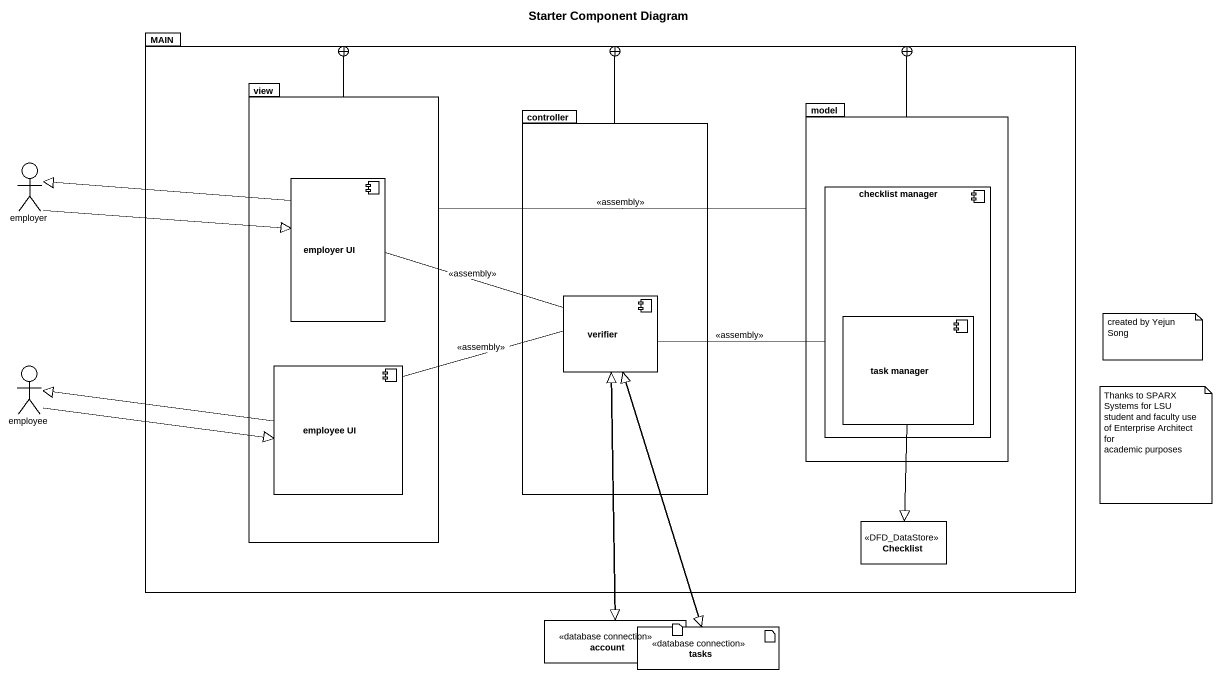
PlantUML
@startuml
title Starter Component Diagram
allowmixing
hide circle
hide empty members
package MAIN {
  package view {
    component "employer UI" as employer_UI
    component "employee UI" as employee_UI
  }
  package controller {
    component verifier
  }
  package model {
    component "checklist manager" as checklist_manager {
      component "task manager" as task_manager
    }
  }
  class Checklist <<DFD_DataStore>>
}
actor employer
actor employee
artifact account <<database connection>>
artifact tasks <<database connection>>
view -right-+ MAIN
controller --+ MAIN
model -left-+ MAIN
model -left- view : <<assembly>>
employer -right-|> employer_UI
employer_UI -left-|> employer
checklist_manager -left- verifier : <<assembly>>
verifier -left- employer_UI : <<assembly>>
verifier -left- employee_UI : <<assembly>>
verifier --|> account
verifier --|> tasks
task_manager --|> Checklist
employee -right-|> employee_UI
employee_UI -left-|> employee
account -up-|> verifier
tasks -up-|> verifier
note as N1
  created by Yejun Song
end note
note as N2
  Thanks to SPARX Systems for LSU student and faculty use of Enterprise Architect for
  academic purposes
end note
@enduml
